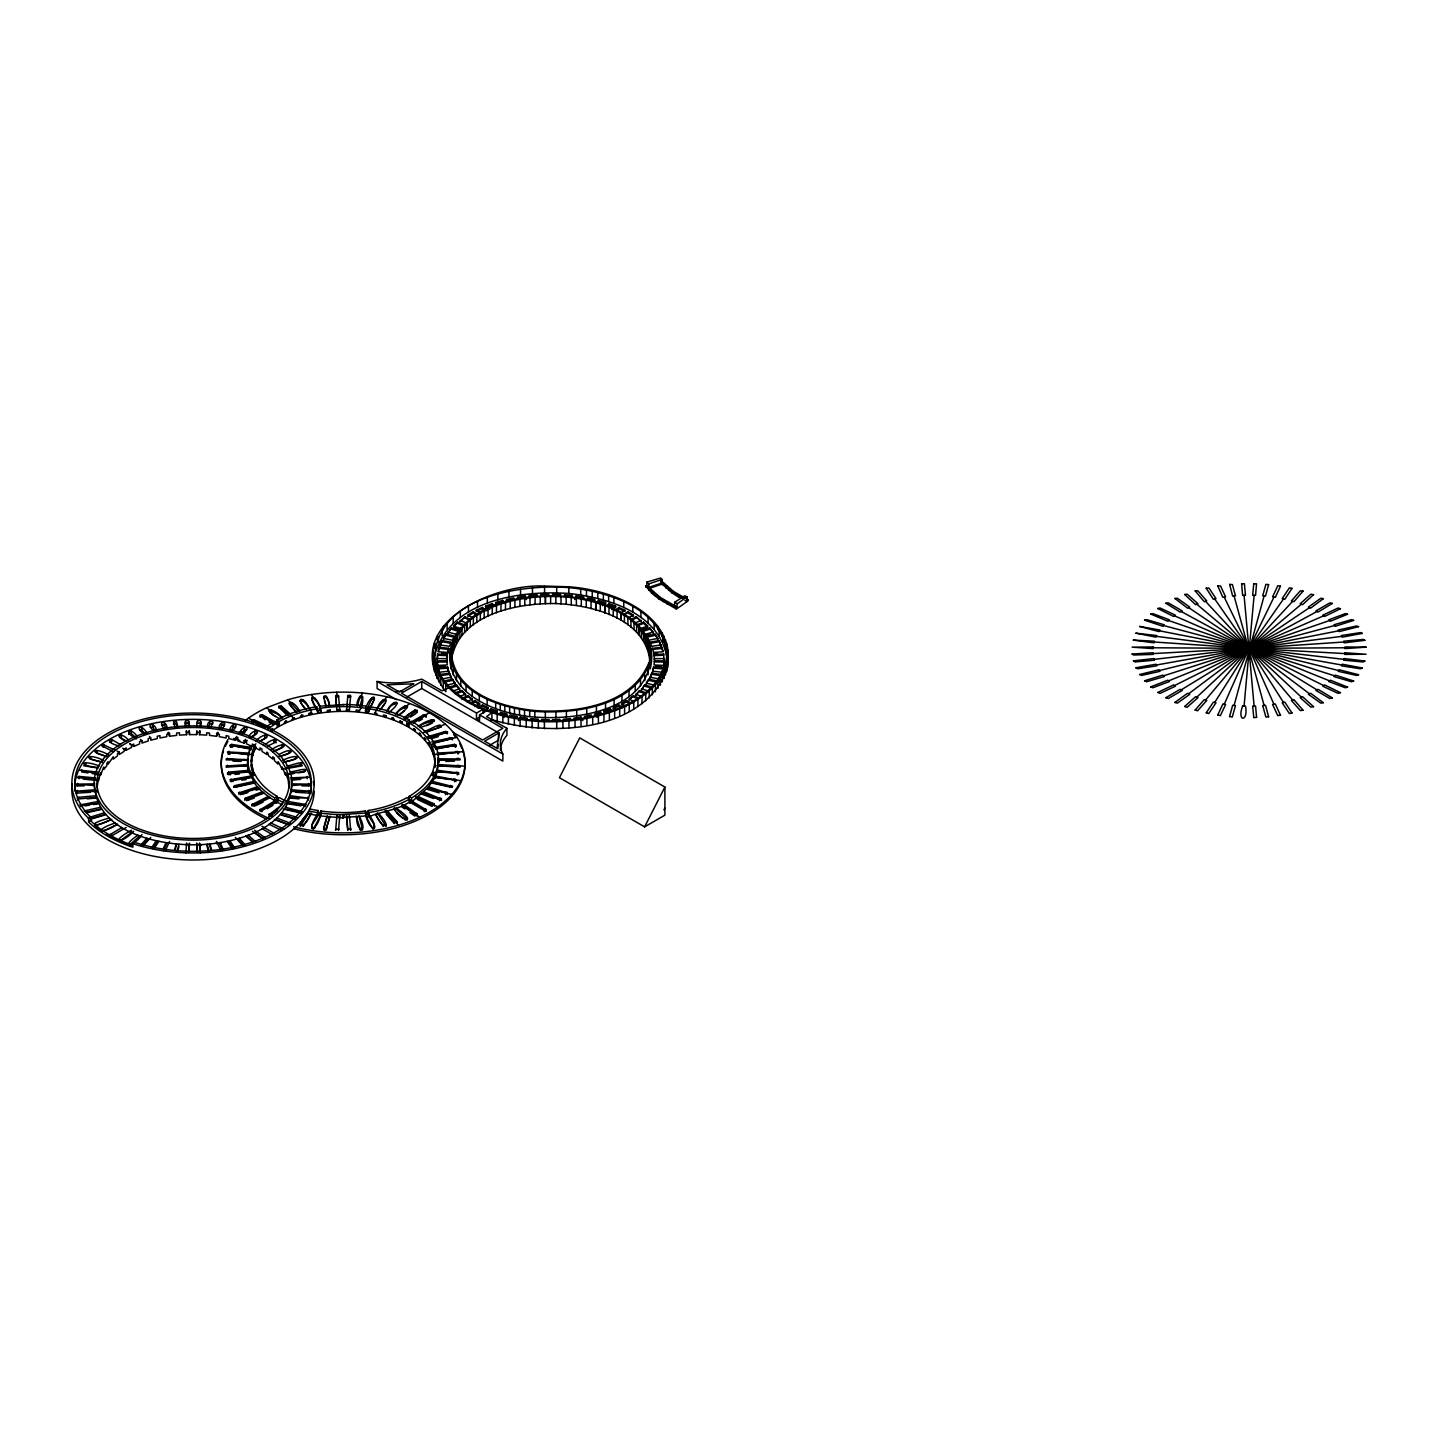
<?xml version="1.0" encoding="UTF-8"?>
<svg xmlns="http://www.w3.org/2000/svg" width="1438" height="1438" viewBox="0 0 1438 1438"><rect width="100%" height="100%" fill="white"/><g stroke="black" fill="none" stroke-linecap="round" stroke-linejoin="round"><path stroke-width="1.5" d="M343.161 817.952L343.862 814.609L343.161 817.952L319.973 815.885L320.782 810.942L322.489 811.212A91.78 52.99 0 0 0 360.65 811.589L365.504 810.942L366.313 815.885L342.424 817.539L343.161 815.022M372.73 829.007L366.438 817.072L365.504 810.942M370.087 707.658C381.465 688.838 366.313 698.293 365.504 711.127L366.313 706.184L364.605 705.932A95.375 55.057 0 0 0 344.814 704.53L319.973 706.184L319.847 710.264L317.079 710.696L318.014 712.727L320.782 712.295L319.973 706.184M366.438 817.072L369.207 816.64C380.513 811.679 397.697 810.061 409.435 802.044L409.435 799.115L406.99 797.605L405.732 798.324A91.78 52.99 0 0 1 373.017 809.684L368.272 810.511C365.378 816.802 378.374 825.07 373.467 829.007M368.272 810.511L369.314 815.418L368.272 813.441C382.023 832.746 369.081 832.44 365.504 813.872M409.435 802.044L409.524 803.159L411.556 801.991L428.111 787.503L434.815 777.616L434.815 774.687L431.382 774.075L429.926 776.826A91.78 52.99 0 0 1 410.261 795.717L409.021 796.436L409.021 800.535L426.367 810.708M434.815 774.687L433.323 777.491A95.375 55.057 0 0 1 412.886 797.119L411.645 797.856L411.645 800.768L409.021 799.366L426.367 809.971L423.976 810.331L409.524 801.991M433.144 657.382L436.99 671.402L445.78 684.668L445.78 691.696C396.996 626.519 491.436 583.415 544.391 586.057M490.843 720.366L491.904 719.629C548.094 736.759 644.368 733.829 667.448 667.987C676.453 613.954 612.408 589.957 569.106 586.794M434.348 746.394L434.815 747.383L434.348 743.482A95.375 55.057 0 0 0 415.115 723.458L411.645 721.301L409.021 722.703L412.418 724.806A91.78 52.99 0 0 1 430.915 744.075L432.119 750.762L432.119 746.664L435.606 746.196L436.074 747.185A95.375 55.057 0 0 1 438.5 758.617L438.464 762.5M451.334 662.199C449.105 610.161 514.966 595.134 555.913 596.554C595.134 596.86 657.723 616.578 648.826 666.405M212.59 724.141C214.154 717.58 205.239 722.541 208.168 727.304M323.622 828.36L326.354 828.827L329.644 817.018L326.803 816.748L323.622 828.36L324.449 830.427M358.907 711.486L358.907 710.318L356.085 710.066L356.085 711.235L358.907 711.486C366.456 701.061 361.154 687.706 357.846 704.8M362.664 697.807C361.082 690.833 355.581 703.524 357.235 705.824M386.031 826.185L377.349 812.812M452.611 739.851L450.687 738.952L434.6 742.511M1244.068 706.058L1254.116 595.332M94.495 782.703C94.243 831.038 156.023 845.131 194.795 844.789C232.902 844.627 294.664 828.863 291.285 780.708M97.101 785.597L97.245 783.944L97.101 787.934M97.245 786.28L98.449 778.192L98.449 780.528L83.296 779.144M185.915 852.914L186.598 842.992L186.598 845.328M189.133 730.828L189.474 734.602L196.664 734.602L196.808 730.612M197.348 727.035C194.436 717.202 204.196 718.641 200.206 727.125M188.612 852.5L189.474 843.081L188.953 851.098M218.234 732.589L216.527 736.256L209.499 735.393L209.499 733.038L206.677 732.787L206.677 735.124L199.523 734.692L199.666 730.702M200.026 726.819L200.547 720.995M199.523 734.692L199.864 730.899M247.983 758.797L247.839 760.45L226.126 758.958L247.911 759.624M336.905 815.346L335.647 830.355L335.647 829.187L338.523 829.277M349.56 707.586L349.38 710.821L346.504 710.749L347.834 695.507L350.261 695.219L350.638 696.981L347.762 696.891L347.762 695.722M339.781 815.436L338.523 830.445L338.595 828.45M349.74 705.627L350.638 695.812M437.655 654.02L437.242 659.754L437.655 654.02L447.218 654.506L446.841 659.862L447.218 654.506M451.334 650.911C452.413 693.44 504.828 708.88 540.257 710.893C579.676 712.529 632.235 703.937 648.844 662.81M654.416 660.779L654.416 661.947L664.014 662.037L664.014 660.869L654.416 660.779L654.038 664.949L663.601 665.435L663.601 666.603M663.601 665.435L664.014 660.869M498.842 732.967L497.045 748.371L484.588 741.181L498.842 732.967L498.842 738.233M497.818 748.803L498.321 744.399M185.915 727.125C181.961 718.928 191.38 717.077 188.971 726.729M185.574 723.332L188.216 722.829L188.773 727.035M226.126 767.209L247.102 765.753M335.647 696.981L338.523 696.891L338.451 695.507L335.683 695.597L336.312 704.314M350.638 829.187L347.762 829.277L346.504 815.436M438.374 762.464L434.887 778.713L434.887 777.545L456.331 780.007L432.119 775.406L433.233 769.69A91.78 52.99 0 0 0 432.568 747.652L432.119 746.664M451.334 660.905C457.715 614.368 516.584 602.971 555.751 603.565C592.061 605.11 644.943 617.963 649.922 660.905L649.922 650.911M666.675 659.736C667.591 610.395 609.658 591.485 568.801 587.621C519.657 583.864 433.701 597.076 434.582 661.48M434.582 656.213C448.386 600.419 520.035 590.029 568.801 593.463C607.591 597.615 658.155 612.642 666.675 656.213M449.896 656.681L450.633 652.636M449.896 656.914C457.338 694.752 501.143 707.784 534.846 711.397C577.195 714.38 639.371 705.357 651.36 656.914M650.246 668.832C660.815 625.548 612.282 602.234 576.728 597.633C531.718 591.683 463.701 599.053 449.896 650.821C445.744 693.619 494.438 712.727 529.687 716.609C570.85 720.905 641.528 712.906 650.246 662.99M666.675 657.382C659.916 696.747 615.392 712.871 580.7 718.676C549.586 723.26 517.213 720.941 487.554 710.21L479.537 714.848L479.537 720.69L476.481 718.946L476.481 713.086L421.729 681.468L401.436 693.17L482.575 740.013L502.851 728.311L479.537 714.848M666.028 666.729L666.675 663.242M486.511 710.803C525.751 724.806 569.736 725.453 609.37 712.601C635.147 704.099 664.284 686.753 668.095 657.31M221.794 728.976C229.595 720.564 218.864 720.043 219.025 728.545M307.624 813.602L310.302 814.196C305.233 829.618 292.238 829.474 307.624 813.602L316.971 815.418L318.014 813.441C304.263 832.746 317.223 832.44 320.782 813.872L319.973 815.885M310.248 809.037A91.78 52.99 0 0 0 316.306 810.241L318.014 810.511C321.627 816.478 307.66 825.196 312.819 829.007M374.491 699.335L371.723 698.922L365.504 712.295L368.272 712.727L374.491 698.167M1234.074 705.447L1264.11 595.925M174.591 849.696L176.173 843.944M175.077 850.271L176.622 844.645M208.726 727.628L209.858 723.674L212.59 723.925M176.91 851.889L179.013 844.196M211.009 727.574L212.59 721.804M177.917 850.523L178.941 846.784M248.486 755.795L249.529 752.002M252.764 754.573L252.315 756.208L252.764 753.404L252.764 754.573L227.995 752.541M323.622 829.546L327.379 815.849M361.477 695.686L362.214 692.99M360.003 706.31L362.664 696.639M325.545 830.445L330.219 816.119M439.309 647.244L438.069 651.756L447.613 652.421L448.746 648.286L439.309 647.244L438.482 651.414M441.879 653.194L447.613 653.589L448.746 648.286M653.661 667.034L652.51 672.337L653.661 667.034L663.188 667.699L662.361 671.888M663.188 667.699L661.947 672.229L652.51 671.169M441.574 800.319L422.952 792.608M460.16 766.041L438.248 766.202L438.464 764.549L464.869 766.184M98.449 780.528L100.678 772.53L100.678 774.866L92.212 773.554M574.697 599.538L576.135 595.943L583.774 597.112L583.774 598.28L576.135 597.112L576.135 595.943M250.679 746.196C248.163 752.451 243.525 776.574 254.167 775.406L252.495 767.856A91.78 52.99 0 0 1 253.052 749.468L254.167 746.664L250.679 746.196L250.661 750.223M365.504 712.295L366.313 706.184M101.685 831.973L117.539 824.262M177.395 727.628L176.065 723.494L173.549 724.141L174.052 721.031L176.263 721.337L177.953 727.304M323.694 697.376L323.856 698.616C325.114 692.774 330.237 703.308 328.601 705.375M308.936 812.812L300.254 826.185M379.884 709.563C393.509 696.136 380.711 696.028 377.116 709.096M437.116 753.063L458.866 751.912L437.565 754.698M1224.241 704.243L1249.083 648.34L1273.942 597.147M96.652 774.83L97.173 773.698L79.881 770.157L97.91 772.098M100.678 774.866L103.356 767.802L103.931 767.029L103.931 769.384L106.843 765.591L106.843 763.236L108.156 761.763L108.156 764.117L113.314 756.783L113.314 759.12L117.539 755.777L117.539 753.422L119.336 752.146L117.107 751.103M163.465 848.24L166.071 842.614M216.527 736.256L217.282 732.302M163.429 850.685L166.826 843.351M219.924 728.922L221.776 725.058L224.454 725.471M165.37 850.559L169.594 841.446M369.189 709.563L368.272 711.558L369.314 709.581M313.556 829.007L320.782 815.04L320.782 810.942M440.136 644.997L442.185 640.593L451.37 642.211L449.483 646.255L440.136 644.997L440.136 646.165L442.185 640.593M454.57 639.065L454.57 646.075M651.774 673.218L649.886 678.412L651.774 673.218L661.121 674.458M644.619 826.868L664.895 787.053L579.73 737.874L559.436 777.688L644.619 826.868L664.895 815.148L664.895 787.053M434.402 806.053L433.988 803.914L418.116 796.49L416.355 797.802L432.514 805.316L434.204 805.064L433.988 803.914M458.776 774.453L457.679 773.302L436.199 771.343M317.097 815.436L318.014 810.511M518.417 720.582L520.286 717.041L527.279 718.119L527.279 719.288L520.286 718.209L520.286 717.041M368.272 712.727L368.272 708.628L369.314 706.651L371.022 706.921A95.375 55.057 0 0 1 405.714 718.011L409.435 720.025L409.56 724.159L406.99 725.633L406.99 721.534L409.435 720.025M663.889 809.882L664.895 808.12M389.015 712.349C405.264 699.605 392.718 698.491 386.57 711.468M447.542 793.219L428.722 786.748L427.463 788.24L451.766 794.459M1214.679 702.445L1249.083 648.34L1283.505 598.927M151.457 847.953L156.293 840.673M229.577 730.45C230.763 722.11 241.674 723.008 232.255 731.043M152.608 848.564L157.317 841.482L155.52 841.086M230.853 730.881L233.387 727.143L235.059 726.855M154.136 848.546L158.971 841.266M374.671 713.931L374.671 712.763L376.037 713.032L377.349 714.524L374.671 713.931C376.199 708.916 383.569 699.749 385.959 700.414M385.132 699.353L386.822 696.801M381.052 708.988L384.737 703.434M446.247 634.14L443.407 638.418L452.485 640.216L455.091 636.315L446.247 634.14L443.407 639.586M657.939 688.478L657.849 681.037L648.772 679.239L646.183 683.14L655.009 685.315M646.183 684.308L648.772 679.239M655.962 683.895L657.849 681.037M161.721 725.255L164.345 725.058L166.197 728.922M426.223 716.843L424.264 715.711L411.484 723.044M426.367 811.14L424.264 811.643L423.976 810.331M504.055 717.382L506.769 714.039L500.298 712.134L500.298 713.32L506.769 715.207L506.769 714.039M595.835 603.744L598.55 600.383L605.596 602.468L605.596 603.636L598.55 601.569L598.55 600.383M226.197 759.911L247.246 759.947M289.236 703.883L291.662 703.577L298.691 711.468M397.877 715.369C416.607 703.308 403.557 702.121 395.36 714.56M1205.493 700.09L1249.083 648.34L1292.69 601.3M140.511 845.4L146.892 838.174M216.527 733.901L219.295 734.333L219.295 736.687L226.143 737.964L226.143 735.627L228.822 736.22L228.822 738.557L235.383 740.246L236.695 736.418M239.229 733.542C242.177 724.68 253.627 725.974 241.782 734.279M141.805 846.281L148.186 839.037M235.383 740.246L237.935 737.352M240.488 734.441L244.55 729.929L246.563 729.857M143.063 846.137L150.738 837.455M451.442 627.993L447.847 633.223L451.442 627.993L459.836 630.671M387.901 711.127C389.374 704.009 396.744 703.595 396.96 703.344M461.993 627.849L461.993 634.877M644.709 685.063L641.42 689.952L644.709 685.063L651.666 686.933M83.674 765.771L97.802 768.018M77.418 800.175L78.533 797.317L95.16 795.789M417.146 816.083L401.993 804.309M132.907 843.675L138.048 845.328A121.187 69.959 0 0 0 312.747 793.938A121.187 69.959 0 0 0 174.106 713.895A121.187 69.959 0 0 0 85.094 814.753L88.365 818.168L89.192 822.536A121.187 69.959 0 0 0 130.642 846.479L132.907 847.18L132.907 843.675L134.273 842.237L139.342 843.854A118.311 68.305 0 0 0 309.925 793.668A118.311 68.305 0 0 0 174.555 715.531A118.311 68.305 0 0 0 87.646 813.998L90.882 817.377L91.655 821.691A118.311 68.305 0 0 0 132.134 845.059M602.504 605.704L605.596 602.468M494.708 713.464L497.171 711.091L491.095 708.826L488.345 711.091M606.548 605.991L609.029 603.601L615.662 606.099L615.662 607.267L609.029 604.787L609.029 603.601M150.271 727.304L152.752 727.143L155.286 730.881M269.931 727.215L254.095 719.809L251.884 720.114L264.448 726.765M233.783 787.287L254.957 782.326M278.253 801.146L277.264 796.436L273.867 794.333A91.78 52.99 0 0 1 255.371 775.064L254.903 774.075L251.488 774.687C253.016 786.604 265.401 794.459 274.64 800.768L277.264 799.366L259.918 809.971L262.327 810.331L276.725 802.027L282.046 804.741L268.978 814.735L271.153 815.094L277.444 810.655M277.588 809.091L269.14 816.083M404.24 720.258L417.326 710.282L414.863 710.048L403.719 717.993M410.387 717.059C426.78 707.766 409.291 710.318 405.085 718.191M1196.793 697.178L1249.083 648.34L1301.39 604.194M137.994 835.101C118.437 848.474 134.83 846.605 141.967 834.615M235.383 737.91L237.935 738.647L237.935 741.001L244.154 743.069L244.154 740.732L245.718 739.348M248.774 736.616C253.142 728.041 264.574 729.929 251.183 737.514M130.355 844.25L139.558 836.053M244.154 743.069L247.228 740.336M250.302 737.622L256.539 733.182M463.629 624.559L457.733 622.169L453.419 626.015L461.652 628.873M457.733 622.169L453.419 627.184L459.603 629.323M396.511 714.704C397.248 709.132 407.871 706.795 407.385 706.903M406.954 705.77L409.542 703.47M399.207 715.351L404.114 710.983M639.604 690.6L635.65 695.273L639.604 690.6L645.77 692.739M128.755 733.596L130.984 733.362L135.837 737.622M76.214 793.129L90.54 792.284M94.728 826.041L111.751 819.516M447.326 794.567L446.912 793.273L427.535 787.575M611.545 609.496L615.662 606.099M342.586 704.548L343.664 704.53M270.955 729.821L272.753 728.527L270.955 730.989M483.833 710.911L488.165 707.586L482.539 704.962L477.811 708.089M614.547 610.755L618.879 607.447L625.027 610.323L625.027 611.492L618.879 608.616L615.985 610.826M485.271 710.983L488.165 707.586M109.989 742.35C118.887 737.73 98.485 739.887 118.707 745.927M273.148 722.092L262.022 715.711L260.062 716.843M122.122 827.461L109.845 834.705L112.236 835.514M277.264 800.535L259.918 811.14L262.022 811.643L262.327 810.331M413.389 723.116L426.367 715.046L423.976 714.668L406.99 724.464L409.56 722.99M455.954 781.553L455.307 780.169L435.642 777.113M1188.651 693.781L1249.083 648.34L1309.515 607.609M255.964 741.523C261.087 733.146 276.078 732.877 259.954 741.307M120.882 840.169L131.523 832.584L131.523 830.247C108.785 842.452 121.565 844.448 133.752 831.272M244.154 740.732L246.563 741.631L246.563 743.967L252.387 746.412L255.928 743.877M259.469 741.361L266.803 737.442M465.049 616.776L460.052 621.504L465.049 616.776L470.478 619.508M676.381 609.029L677.334 607.249L660.15 597.327L646.92 585.554L645.68 585.967L651.774 593.229L658.999 598.981L676.381 609.029L677.334 603.726L686.987 596.842L684.848 595.745L674.602 602.306L674.602 605.829M639.281 698.293L633.529 695.794L628.963 699.048L632.594 700.863M628.963 700.216L633.529 695.794M88.743 817.557L104.291 812.865M422.305 793.165L439.435 799.582L441.574 799.151L423.851 791.781M620.299 613.451L625.027 610.323M479.375 708.215L482.539 704.962M251.488 774.687L251.938 775.675A95.375 55.057 0 0 0 271.171 795.699L274.64 797.856L274.694 802.027L276.725 803.195L276.851 799.115L279.296 797.605L282.927 799.564A91.78 52.99 0 0 0 286.216 801.146M474.917 706.597L479.843 703.559L474.72 700.594L469.453 703.434M623.049 614.889L627.975 611.851L633.565 615.069L628.298 617.909M476.571 706.759L479.843 704.728L474.72 701.762L471.197 703.667M624.685 615.051L627.975 611.851M1181.191 689.898L1249.083 648.34L1316.992 611.492M282.639 718.047C272.106 706.076 259.343 708.017 280.302 719.018M115.292 822.967C92.068 830.643 103.141 834.382 117.107 824.262M268.169 796.49L251.776 804.687L254.095 805.19L269.984 797.766M269.086 797.227L251.884 806.053M420.094 727.592C444.684 719.252 433.072 715.747 418.152 726.37M416.876 815.076L417.092 813.908L404.24 804.741L402.047 805.819L419.86 817.197M274.73 724.177L259.918 715.046L262.327 714.668L279.296 724.464L276.851 722.955L276.851 720.025L278.109 719.306A95.375 55.057 0 0 1 312.1 707.514L316.971 706.651L318.014 712.727M276.851 722.955L278.109 722.236M276.851 720.025L279.296 721.534L279.296 725.633L277.264 726.819L277.264 722.703L276.024 723.44A91.78 52.99 0 0 0 267.953 729.174M279.296 721.534L280.554 720.815A91.78 52.99 0 0 1 313.268 709.473L318.014 708.628M478.207 614.889L473.282 611.851L467.692 615.069L472.958 617.909M467.692 616.255L473.282 613.019L473.282 611.851M265.383 744.758C273.238 736.436 284.167 739.653 267.414 745.927M126.185 827.461L110.205 836.682L110.205 834.346M406.972 696.999L421.729 688.496L498.986 733.092M425.99 714.668L429.333 712.745M267.162 808.713L272.896 805.406M418.8 721.157L422.395 719.09M476.481 713.086L484.013 708.736L484.013 712.637M476.481 718.946L479.735 717.059M686.987 600.365L687.993 599.772L687.993 600.94L677.334 608.418L658.999 597.813L645.68 585.967M489.927 745.118L498.842 739.995M409.435 799.115L408.176 799.834A95.375 55.057 0 0 1 374.186 811.625L369.314 812.488M631.803 703.434L626.537 700.594L621.414 703.559L626.339 706.597M630.06 703.667L626.537 701.762L621.414 704.728L624.685 706.759M438.464 759.983L438.464 762.913L439.183 759.588M122.697 748.209L126.185 750.223L131.523 747.454L131.523 745.118L129.708 743.823M274.64 797.856L277.264 796.436M466.847 701.78L472.293 699.048L472.293 700.216L467.727 695.794L461.975 698.293M630.779 619.508L636.207 616.776L641.204 621.504L636.207 616.776M630.779 620.677L636.207 617.945M1174.469 685.584L1249.083 648.34L1323.715 615.806M109.342 818.078C84.986 824.244 95.016 828.773 110.906 819.462M245.305 798.198L244.873 799.348L246.527 799.672L263.981 793.165L262.381 791.799L245.305 798.198L244.712 800.319M406.954 820.415L407.385 819.265L394.3 807.635M482.988 713.23L482.988 709.329L476.535 706.633A117.628 67.91 0 0 1 451.927 690.833L448.89 687.777L441.987 690.815L421.729 679.131A60.468 34.907 0 0 1 377.098 681.468L377.098 688.496L396.457 699.659M131.523 745.118L133.752 744.075L133.752 746.412L139.558 743.967L139.558 741.631L141.967 740.732L141.967 743.069L148.186 741.001L148.186 738.647L150.738 737.91L150.738 740.246L157.317 738.557L157.317 736.22L159.995 735.627L159.995 737.964L166.826 736.687L166.826 734.333L169.594 733.901L169.594 736.256L176.622 735.393L176.622 733.038L179.462 732.787L179.462 735.124L186.598 734.692L186.455 730.702M485.271 610.826L482.377 608.616L476.23 611.492L476.23 610.323L482.377 607.447L486.709 610.755M270.883 750.223C282.513 741.235 293.208 745.082 272.699 751.517M272.537 751.804L282.423 747.203M419.375 726.963C421.244 722.685 435.93 721.013 433.988 721.085M263.01 802.206L255.209 805.837L255.209 804.669M426.529 725.759L432.119 723.134M256.108 831.883L254.616 832.584L263.478 838.893M621.881 707.047L618.717 704.962L613.091 707.586L615.985 709.797M613.091 708.754L618.717 706.13L621.881 708.215M455.648 747.095L456.331 746.16L454.929 745.549L435.732 748.497M635.434 622.834L641.204 620.335M461.975 699.461L467.727 696.963M459.693 696.495L465.606 694.105L465.606 695.273L461.652 690.6L455.487 692.739M637.627 624.559L643.523 622.169L647.837 626.015L639.604 628.873M637.627 625.728L643.523 623.355L647.837 627.184L641.654 629.323M1168.555 680.893L1249.083 648.34L1329.629 620.497M76.52 785.903L84.123 785.885M299.805 711.576C293.927 698.778 280.877 699.317 297.145 712.187M257.564 786.748L238.618 793.003L240.667 793.578L258.876 788.222M258.624 787.611L239.373 793.273L238.96 794.567M428.722 738.251L447.667 731.996L445.618 731.421L427.41 736.777M396.331 822.77L396.96 821.655L387.721 811.176L385.168 811.931L398.488 825.214M492.227 603.601L492.227 604.787L485.577 607.267L485.577 606.099L492.227 603.601L494.69 605.991M294.395 718.802L291.986 719.701L294.395 717.634L294.395 718.802L281.075 707.011L278.9 708.089L278.828 706.076L281.309 706.004L290.853 714.488M279.26 754.375C293.28 746.34 297.522 752.847 278.792 756.514M281.075 756.029L289.685 752.829M424.336 731.079C426.259 732.104 442.095 721.139 440.999 726.801L425.81 732.499M245.305 799.366L263.424 792.572M423.509 732.553L441.412 726.819M441.412 725.651L445.385 724.177M254.364 797.946L248.055 800.301L248.055 799.133M610.161 708.826L610.161 709.995L604.086 712.259L604.086 711.091L610.161 708.826L612.912 711.091M361.837 830.427L362.448 827.551M455.487 693.907L461.652 691.768M648.754 583.882L662.019 579.46L662.019 584.152L648.754 588.573L648.754 583.882L646.92 582.048L660.581 578.022L662.019 579.46M645.68 587.135L646.92 586.722L646.92 582.048M648.754 587.387L662.019 582.983M1163.522 675.86L1249.083 648.34L1334.644 625.512M293.568 826.796A121.906 70.372 0 0 0 464.995 760.666A121.906 70.372 0 0 0 287.798 699.785L266.425 707.802A121.906 70.372 0 0 0 244.945 720.798M453.545 690.797L459.836 688.784L456.565 685.063L449.591 686.933M641.42 630.671L649.814 627.993L653.409 633.223L649.814 627.993M641.42 631.839L649.814 629.161M88.365 818.168L90.882 817.377M88.365 821.691L90.882 820.882M384.809 810.888L386.067 810.493L397.122 823.255M252.351 720.941L267.162 727.089M84.177 810.942L100.229 807.365M234.574 785.669L233.675 786.532L235.239 787.269L254.67 782.991L253.591 781.463L234.574 785.669L234.574 786.838M502.707 600.383L495.643 602.468L495.643 603.636L502.707 601.569L502.707 600.383L505.403 603.744M282.675 760.378C297.63 752.865 306.024 758.168 283.987 761.852M105.585 814.339L89.857 818.833M91.241 819.049L104.902 815.022M283.825 762.392L295.527 758.94L295.527 756.604M428.254 737.712L445.618 732.589C448.117 731.331 447.578 735.771 446.912 732.895M247.983 792.59L241.944 794.369L241.944 793.201M256.036 790.235L260.062 789.049M431.939 738.485L438.356 736.598M594.487 715.207L600.958 713.32L600.958 712.134L594.487 714.039L597.201 717.4M644.709 634.41L653.409 632.055M449.591 688.101L456.565 686.232L459.836 689.952M646.435 635.111L649.922 634.176M1159.441 670.557L1249.083 648.34L1338.742 630.815M446.247 685.315L455.091 683.14L455.091 684.308L452.485 679.239L443.407 681.037M655.009 634.14L646.183 636.315L648.772 640.216L657.849 638.418L657.849 639.586L655.009 634.14L657.849 638.418M646.183 637.483L655.009 635.326M319.973 709.114L320.782 711.127C320.225 698.401 304.73 688.874 316.252 707.766M97.155 801.649L79.827 804.974L81.642 805.765L97.91 803.249M254.167 775.406L229.918 779.791L231.716 780.6L251.488 777.616M252.063 776.897L230.979 780.169L230.332 781.553M435.606 746.196L435.606 749.126L456.367 745.208L454.57 744.399L434.833 747.454M305.575 805.693L288.211 803.249M506.32 599.466L513.708 597.831L513.708 598.999L506.32 600.635M514.93 600.293L514.93 607.321M311.615 713.931L308.936 714.524L308.936 713.356L311.615 712.763L311.615 713.931C310.5 704.027 291.806 691.642 305.467 709.311M286.845 766.005C287.888 766.831 304.658 759.624 301.621 764.495L285.892 767.982M85.525 812.398L101.253 808.911M86.55 812.74L100.858 809.558M252.387 746.412L252.387 744.075L254.616 745.118L254.616 747.454L259.954 750.223L259.954 747.886L261.986 749.054L261.986 751.391L266.785 754.483L266.785 752.146L267.738 752.757L268.6 755.777L272.825 759.12L272.825 756.783L274.37 758.168L274.37 760.522L277.965 764.117L277.965 761.763L278.666 762.482L282.19 769.384L302.447 765.771M431.67 741.99L450.687 737.784L452.628 738.467L432.694 743.536M452.539 738.251L456.942 737.281M584.421 716.394L591.18 714.884L591.18 716.07L584.421 717.562M139.863 729.749L141.589 729.929L145.633 734.441M443.407 682.223L452.485 680.408M1156.332 665.039L1249.083 648.34L1341.852 636.333M368.272 814.609L365.504 815.04M442.185 678.88L451.37 677.244L451.37 678.412L449.483 673.218L440.136 674.458L441.502 678.574M659.071 641.761L649.886 643.379L649.886 642.211L659.071 640.593L661.121 646.165L659.071 640.593M431.382 745.064L434.815 744.453M78.533 797.317L77.328 798.252L78.605 798.953L95.609 797.425M228.606 772.134L227.42 773.087L228.678 773.77L249.223 771.918L248.72 770.301L228.606 772.134L227.528 774.453M525.122 595.943L517.464 597.112L517.464 598.28L525.122 597.112L525.122 595.943L526.56 599.538M524.816 598.442L524.816 605.452M580.97 717.041L573.978 718.119L573.978 719.288L580.97 718.209L580.97 717.041L582.839 720.582M290.26 771.775C291.087 772.673 309.116 766.508 305.233 771.181L288.966 773.698M241.836 780.205L246.186 779.522M85.13 805.855L89.354 805.208M93.596 804.543L97.82 803.896M282.19 769.384L282.19 767.029L285.443 774.866L293.909 773.554M298.133 772.907L304.479 771.918L304.479 769.582M221.164 843.063L219.295 843.351L222.71 850.685M320.782 708.197L325.635 707.55A91.78 52.99 0 0 1 363.796 707.945L365.504 708.197M366.313 812.955L341.471 814.627A95.375 55.057 0 0 1 321.699 813.225L319.973 812.955M661.121 644.997L651.774 646.255L649.886 642.211M440.136 675.626L449.483 674.386M247.785 760.54A95.375 55.057 0 0 0 250.212 771.954L250.679 772.943L254.167 772.476M1154.247 659.359L1249.083 648.34L1343.937 642.013M448.746 671.169L439.309 672.229L438.069 667.699L447.613 667.034L448.746 672.337L447.613 667.034M652.51 648.286L661.947 647.244L663.188 651.756L653.661 652.421L652.51 648.286L652.51 649.473L661.947 648.412L662.774 651.414M247.893 764.549L226.126 766.041L248.037 766.202M94.225 789.839L76.052 791.224L94.369 791.493M458.884 752.128L463.539 751.499M228.606 773.302L250.158 771.343M433.521 754.573L433.97 756.208L433.521 753.404L433.521 754.573L457.23 752.398C460.178 751.732 457.733 755.885 457.679 752.865M234.933 774.399L239.391 774.004M290.512 777.922L308.793 777.095L290.961 779.558M87.179 798.863L95.825 798.072M292.004 780.133L300.668 779.342M438.069 667.699L438.069 668.886L447.613 668.203M657.472 653.319L653.661 653.589L653.661 652.421M1153.186 653.589L1249.083 648.34L1344.979 647.783M437.655 665.435L447.218 664.949L446.841 660.779L437.242 660.869L437.655 666.603L437.242 660.869M654.038 654.506L663.601 654.02L664.014 659.754L664.014 658.586L654.416 658.676L654.416 659.862L654.038 654.506L654.038 655.674L663.601 655.189L663.601 654.02M439.579 666.513L445.313 666.225M336.905 709.653L339.781 709.563L339.781 710.731L336.905 710.821L336.726 707.586M349.38 816.514L346.504 816.604L347.762 830.445L347.762 829.277M94.387 783.854L76.052 784.141L94.225 785.508M395.863 691.498L402.532 691.247M186.598 732.355L189.474 732.266L189.474 734.602M438.248 758.797L460.16 758.958L438.392 760.45M438.77 759.947L460.088 759.911M445.726 761.403L454.444 761.133M291.752 783.854L310.069 784.141L291.914 785.508M301.998 785.885L309.601 785.903M346.702 817.521L349.56 817.449M200.367 852.41L199.523 842.992L199.523 845.328L201.446 845.274M120.001 737.263L126.652 741.361M301.333 812.434L284.886 808.911M437.242 662.037L446.841 661.947L446.841 660.779M544.553 586.057L568.963 586.794M1153.186 647.783L1249.083 648.34L1344.979 653.589M437.242 658.586L446.841 658.676M102.961 747.149L104.021 747.329L104.021 744.974L101.685 745.711L113.602 751.804M249.241 753.081L227.42 751.912L248.792 754.716M437.062 771.918L458.866 773.087L437.512 770.283M78.982 776.412L77.418 777.527L95.16 779.558L95.609 777.922L78.982 776.412L78.982 778.749M349.38 709.653L346.504 709.563L346.504 710.749M436.882 765.681L460.16 767.209M233.028 761.169L241.225 761.421M291.896 789.839L310.069 791.224L291.752 791.493M295.599 792.284L309.925 793.129M336.905 816.514L339.781 816.604M89.857 758.851L102.296 762.392M437.655 655.189L447.218 655.674M655.944 666.225L661.678 666.513M199.523 732.355L196.664 732.266L196.664 734.602M1154.247 642.013L1249.083 648.34L1343.937 659.359M653.661 668.203L663.188 668.886M251.398 747.454L231.716 744.399L229.918 745.208L250.679 749.126M251.398 748.623L231.356 745.549L229.972 746.16L230.637 747.095M566.105 597.165L566.266 604.212M227.923 753.854L230.026 754.159L230.026 752.991M290.979 795.789L308.793 798.252L290.53 797.425M290.296 798.072L298.942 798.863M439.309 648.412L448.746 649.473M1156.332 636.333L1249.083 648.34L1341.852 665.039M651.774 674.386L661.121 675.626M432.119 772.476L435.606 772.943M99.276 766.005C82.415 759.264 75.513 765.214 98.251 767.55M368.272 708.628L369.979 708.898A91.78 52.99 0 0 1 403.359 719.575L406.99 721.534M432.119 775.406L435.642 775.945L436.757 773.015L438.374 765.376L438.141 757.7M456.331 780.007L460.897 780.708M288.966 801.649L306.096 804.561M87.988 772.907L81.642 771.918L81.642 769.582M286.18 803.572L300.991 805.855M316.971 812.488L315.264 812.218A95.375 55.057 0 0 1 308.972 810.978M318.014 814.609L320.782 815.04M649.886 677.244L659.071 678.88M442.185 641.761L451.37 643.379M1159.441 630.815L1249.083 648.34L1338.742 670.557M648.772 680.408L657.849 682.223M310.248 813.135L311.615 813.405L303.005 826.347L303.005 825.178M103.464 760.378C88.491 752.865 80.097 758.168 102.152 761.852M594.937 599.466L587.531 597.831L587.531 598.999L594.937 600.635M432.64 781.445L452.628 786.532L450.687 787.215L431.616 782.991M431.4 782.344L452.305 787.089M239.858 740.498L233.675 738.467M285.91 807.365L302.537 811.715M283.232 809.109L301.621 813.189M446.247 635.326L455.091 637.483L455.091 636.315M1163.522 625.512L1249.083 648.34L1334.644 675.86M447.847 632.055L456.565 634.41M644.709 686.232L649.922 687.634M108.875 755.13C95.573 746.861 85.974 751.337 107.311 756.514M240.667 731.421L244.712 732.607M426.367 789.085L439.201 792.859M281.83 812.865L296.839 817.269M280.518 814.339L295.527 818.743M281.219 815.022L294.88 819.049M360.74 830.445L356.085 816.101M641.42 688.784L647.711 690.797M451.442 629.161L459.836 631.839M1168.555 620.497L1249.083 648.34L1329.629 680.893M639.604 691.768L645.77 693.907L645.662 700.755M421.298 793.956L433.395 798.485M276.797 818.078L290.907 823.381M275.233 819.462L289.344 824.765M107.113 756.801L96.777 752.937L96.777 750.582M274.37 819.516L288.84 824.945M635.65 694.105L641.564 696.495M457.733 623.355L463.629 625.728M484.013 708.736C461.634 699.839 437.745 683.14 434.582 657.382M460.052 620.335L465.822 622.834M633.529 696.963L637.358 698.634M1174.469 615.806L1249.083 648.34L1323.715 685.584M482.539 706.13L488.165 708.754M248.415 718.209L252.081 719.935M415.33 796.364L437.871 806.79M252.297 722.271L253.412 722.793L253.412 721.606M257.312 724.608L263.154 727.34M417.254 799.384L432.191 806.359L432.191 805.19M104.021 744.974L115.238 750.223M270.811 822.967L283.915 829.079M269.014 824.244L281.992 830.535M465.049 617.945L470.478 620.677M680.21 595.727L680.21 596.896L672.067 591.755L660.581 581.545L661.893 581.204L673.146 591.198L687.993 599.772M682.942 598.262L679.131 596.285L679.131 597.453L672.067 592.923L660.581 582.714M684.848 600.419L686.987 601.533L686.987 596.842M674.602 602.306L677.334 603.726M406.99 725.633L409.021 726.801L409.021 722.703M276.851 799.115L280.572 801.128A95.375 55.057 0 0 0 283.987 802.764M277.264 722.703L274.64 721.301L273.4 722.02A95.375 55.057 0 0 0 265.023 727.988M409.021 796.436L411.645 797.856M1181.191 611.492L1249.083 648.34L1316.992 689.898M281.488 718.407C280.248 713.302 268.295 710.947 269.194 711.091M128.413 740.264C122.625 731.996 111.445 734.548 126.185 741.307M627.975 613.019L633.565 616.255M500.37 750.187A60.468 34.907 0 0 1 506.913 735.321L506.913 728.311L486.637 716.609L491.904 712.601L491.904 719.629M377.098 681.468L502.851 754.069L502.851 761.097L452.557 732.05M276.761 724.177L279.296 725.633M265.149 719.809L261.303 716.43M268.978 722.02L272.825 724.231M112.236 739.833L120.738 744.74M261.986 826.293L274.209 833.357M261.986 828.63L272.429 834.669M308.541 799.977L307.606 797.317M473.282 613.019L476.571 615.051M648.754 588.573L660.15 598.496L668.293 603.708L668.293 602.54M476.23 610.323L480.957 613.451M1188.651 607.609L1249.083 648.34L1309.515 693.781M393.85 809.109C404.114 823.399 417.236 822.177 396.259 808.192M405.228 820.325L404.977 818.995M137.347 736.616C130.678 726.693 122.212 731.223 136.466 738.88M467.727 695.794L472.293 699.048M271.872 714.165L275.431 716.699M401.436 806.556L404.797 808.947M409.83 812.524L414.863 816.119L414.863 814.951M254.616 830.247L265.239 837.815M130.211 743.877L133.752 746.412M252.387 831.272L263.01 838.857M661.893 582.372L673.146 592.366L673.146 591.198M266.659 707.712L269.409 709.923M485.577 606.099L489.711 609.496M146.892 733.542C143.818 724.824 132.727 725.759 144.339 734.297M1196.793 604.194L1249.083 648.34L1301.39 697.178M633.978 622.564L634.068 629.664M461.652 690.6L465.606 694.105M278.9 706.903L288.553 715.495M287.366 715.603L279.691 707.604M396.798 812.901L403.341 818.707M140.403 739.33L141.967 740.732M248.127 835.119L255.766 841.913M246.563 836.053L252.693 841.518M245.718 836.017L253.376 842.812M604.086 711.091L606.566 713.482M445.78 684.668L448.89 687.777M309.116 708.988C305.305 695.758 292.867 696.405 306.51 709.725M375.965 814.178C381.07 829.636 394.066 829.492 378.643 813.566M156.544 730.432C155.376 722.11 144.447 723.008 153.866 731.025M1205.493 601.3L1249.083 648.34L1292.69 700.09M287.798 699.785L289.955 702.229M295.833 711.882L289.973 704.081M386.229 814.321L394.407 823.579L394.407 822.41M149.444 736.418L150.738 737.91M239.229 838.174L245.61 845.4M237.935 839.037L244.334 846.281M235.383 837.455L243.058 846.137M320.782 712.295C319.883 699.299 304.802 690.078 316.252 708.934M167.114 728.545C167.114 720.132 156.76 720.42 164.345 728.976M1214.679 598.927L1249.083 648.34L1283.505 702.445M452.485 679.239L455.091 683.14M375.911 815.256L383.281 826.347L383.281 825.178M229.846 840.691L234.664 847.953M228.822 841.482L233.531 848.564M227.168 841.284L231.985 848.546M664.23 636.261L664.266 639.856M329.122 706.076C330.866 703.811 325.024 690.779 323.622 697.807M356.642 816.982C356.336 833.339 368.739 833.519 359.464 816.712M1224.241 597.147L1249.083 648.34L1273.942 704.243M449.483 673.218L451.37 677.244M440.136 674.458L441.502 677.406M311.597 694.518L312.819 697.16M168.857 732.302L169.594 733.901M220.05 842.614L223.537 850.128M167.887 732.589L169.594 736.256M220.769 850.559L216.527 841.446L216.527 843.782M666.801 643.199L666.819 650.318M252.315 769.959L252.764 772.781L252.315 771.145M1234.074 595.925L1264.11 705.447M648.826 644.853L648.844 651.971M438.069 668.886L438.896 671.888M358.907 815.849L362.664 829.546M323.622 696.639L326.228 706.112M324.431 700.773L325.617 705.051M209.948 843.944L211.53 849.696M209.499 844.645L211.044 850.271M173.549 721.804L175.112 727.574M207.126 844.196L209.229 851.889M206.677 844.897L208.726 852.392M276.33 742.763L273.885 742.188L273.885 739.833M650.623 652.636L651.36 656.681M97.245 791.403L97.101 789.75L97.101 792.086M200.547 723.332L197.689 723.242L197.689 720.905M1244.068 595.332L1254.116 706.058M338.523 695.722L339.404 705.519M339.584 707.496L339.781 709.563M349.38 815.346L350.638 830.355L350.566 828.36M336.762 692.217L337.013 694.949M335.647 695.812L336.528 705.375M189.313 730.612L189.474 732.266M199.523 845.328L200.206 852.914M185.574 720.995L186.095 726.819M197.509 852.5L196.664 843.081L197.168 851.098M186.257 730.899L186.598 734.692M672.067 591.755L672.067 592.923M670.126 588.807L670.126 589.975M668.976 589.292L668.976 590.461M668.095 650.282L668.095 664.5M667.466 646.776L667.466 650.3M667.448 660.959L667.448 667.987M667.232 603.097L667.232 604.266M667.016 586.327L667.016 587.495M666.801 664.536L666.801 671.564M665.866 586.83L665.866 587.998M665.542 639.766L665.399 649.239M665.524 667.969L665.524 674.997M664.23 671.492L664.23 678.52M663.224 584.188L663.224 585.356M663.152 600.491L663.152 601.659M662.864 636.513L662.864 642.373M662.361 632.918L662.361 636.423M662.343 674.835L662.343 681.864M661.947 647.244L661.947 648.412M660.419 678.251L660.419 685.279M660.15 597.327L660.15 598.496M658.999 597.813L658.999 598.981M659.107 629.826L659.107 635.686M659.107 677.909L659.107 681.828M657.957 626.285L657.957 629.808M655.404 594.973L655.404 596.141M655.404 684.74L655.404 691.768M654.164 623.409L654.164 629.269M652.996 591.647L652.996 592.816M652.367 687.777L652.367 694.806M651.774 592.043L651.774 593.229M650.246 644.763L650.246 648.664M649.383 647.891L649.383 654.901M649.239 690.905L649.239 697.933M648.718 589.005L648.718 590.191M648.089 617.333L648.089 623.193M648.053 638.796L648.053 642.714M648.053 668.94L648.053 674.799M647.747 641.959L647.747 648.987M647.747 665.794L647.747 669.299M645.069 636.153L645.069 643.181M644.799 674.746L644.799 680.605M643.523 622.169L643.523 623.355M643.433 633.259L643.487 640.359M641.995 696.657L641.995 703.667M641.33 630.563L641.33 637.591M640.935 611.653L640.935 617.513M640.503 680.318L640.503 686.16M639.263 634.877L639.263 627.849L639.191 634.805M637.933 699.263L637.933 706.274M636.621 625.206L636.621 632.235M635.219 685.584L635.219 691.444M633.763 701.924L633.763 708.952M632.792 606.441L632.792 612.282M630.958 620.173L630.958 627.202M629.233 704.278L629.233 711.307M629.017 690.528L629.017 696.369M627.849 617.711L627.957 624.811M626.537 700.594L626.537 701.762M624.595 706.687L624.595 713.715M624.416 615.518L624.416 622.546M623.75 601.731L623.75 607.591M621.953 695.057L621.953 700.899M621 613.307L621 620.335M620.892 613.253L620.892 620.281M619.67 708.736L619.67 715.764M618.879 607.447L618.879 608.616M618.717 704.962L618.717 706.13M617.064 611.276L617.064 618.304M614.637 710.857L614.637 717.886M614.098 699.138L614.098 704.98M613.9 597.615L613.9 603.457M613.145 609.227L613.271 616.309M609.37 712.601L609.37 719.629M608.993 607.501L608.993 614.529M608.634 595.853L608.634 601.713M605.56 702.715L605.56 708.575M604.841 605.758L604.841 612.786M604.715 605.704L604.715 612.732M603.96 714.398L603.96 721.427M603.367 594.092L603.367 599.952M600.275 604.23L600.275 611.258M598.406 715.836L598.406 722.865M597.813 592.672L597.813 598.514M596.428 705.77L596.428 711.612M595.835 602.738L595.835 609.766M595.709 602.702L595.709 609.73M592.708 717.292L592.708 724.321M592.258 591.234L592.258 597.094M591.018 601.497L591.018 608.526M586.776 708.233L586.776 714.093M586.92 718.371L586.92 725.399M586.47 590.155L586.47 596.015M586.201 600.275L586.327 607.321M581.312 599.358L581.312 606.387M581.006 719.485L581.006 726.514M580.7 589.077L580.7 594.919M576.728 710.12L576.728 715.98M576.296 598.406L576.44 605.47M575.056 720.204L575.056 727.233M571.281 597.795L571.281 604.823M568.801 587.621L568.801 593.463M568.963 720.959L568.963 727.988M566.41 711.397L566.41 717.238M562.905 721.319L562.905 728.347M561 596.86L561 603.888M556.704 586.884L556.704 592.726M556.704 721.696L556.704 728.724M555.751 596.536L555.913 603.565M555.913 712.026L555.913 717.886M550.628 596.554L550.628 603.565M545.505 596.536L545.505 603.565M545.344 596.554L545.344 603.565M545.344 712.026L545.344 717.886M544.553 586.884L544.553 592.726M544.391 721.696L544.391 728.724M540.257 596.86L540.257 603.888M538.351 721.319L538.351 728.347M535.152 597.165L535.008 604.212M534.846 711.397L534.846 717.238M532.455 587.621L532.455 593.463M532.15 720.941L532.15 727.97M529.993 597.795L529.993 604.823M529.687 710.749L529.687 716.609M526.218 720.204L526.218 727.233M524.528 710.12L524.528 715.98M520.556 589.077L520.556 594.919M520.125 719.467L520.125 726.496M519.945 599.358L519.945 606.387M519.495 709.186L519.495 715.028M514.48 708.233L514.48 714.093M514.337 718.371L514.337 725.399M510.238 601.497L510.238 608.526M509.663 706.993L509.663 712.853M508.98 591.234L508.98 597.094M508.405 717.256L508.405 724.285M505.547 602.702L505.421 609.766M504.828 705.752L504.828 711.612M502.869 715.836L502.869 722.865M500.981 604.23L500.981 611.258M500.262 704.243L500.262 710.084M497.872 594.092L497.872 599.952M497.171 711.091L497.171 712.259L491.095 709.995L491.095 708.826M497.171 714.362L497.171 721.391M496.541 605.704L496.416 612.786M495.697 702.715L495.697 708.575M492.263 607.501L492.263 614.529M488.111 609.227L488.003 616.309M487.338 597.615L487.338 603.457M487.158 699.138L487.158 704.98M484.193 611.276L484.193 618.304M482.377 607.447L482.377 608.616M480.364 613.253L480.274 620.335M479.303 695.057L479.303 700.899M477.506 601.731L477.506 607.591M476.841 615.518L476.841 622.546M474.72 700.594L474.72 701.762M473.408 617.711L473.3 624.811M472.239 690.528L472.239 696.369M470.298 620.173L470.298 627.202M468.464 606.441L468.464 612.282M467.278 622.564L467.278 629.592M467.188 622.636L467.188 629.664M466.038 685.584L466.038 691.444M464.636 625.206L464.636 632.235M460.753 627.435L460.753 631.336M460.753 680.318L460.753 686.16M460.322 611.653L460.322 617.513M459.926 630.563L459.926 637.591M458.65 758.168L458.65 759.354M458.794 765.178L458.794 766.346M457.823 633.259L457.769 640.359M457.679 772.134L457.679 773.302M457.374 765.124L457.374 766.292M457.23 751.229L457.23 752.398M457.212 758.221L457.212 759.39M457.23 773.77L457.23 774.938M456.457 633.008L456.457 636.908M456.457 674.746L456.457 680.605M456.565 685.063L456.565 686.232M456.188 636.153L456.188 643.181M456.259 772.008L456.259 773.177M455.81 751.355L455.81 752.523M455.307 745.998L455.307 747.185M455.307 779.001L455.307 780.169M454.57 744.399L454.57 745.585M454.57 780.6L454.57 781.769M453.923 778.785L453.923 779.953M453.509 641.959L453.509 648.987M453.168 617.333L453.168 623.193M453.204 638.796L453.204 642.714M453.204 668.94L453.204 674.799M453.186 744.614L453.186 745.783M452.431 644.853L452.413 651.971M452.413 662.81L452.431 666.405M451.874 647.891L451.874 654.901M451.712 785.669L451.712 786.838M451.011 662.99L451.011 668.832M450.687 737.784L450.687 738.952M450.364 785.382L450.364 786.55M449.339 738.071L449.339 739.24M447.613 652.421L447.613 653.589M447.092 623.409L447.092 629.269M446.912 792.104L446.912 793.273M445.618 731.421L445.618 732.589M445.636 791.727L445.636 792.895M445.618 793.578L445.618 794.747M444.342 731.798L444.342 732.967M443.299 626.285L443.299 629.808M443.317 681.468L443.317 688.478M442.149 629.826L442.149 635.686M440.999 798.198L440.999 799.366M440.783 678.179L440.783 685.207M439.794 797.748L439.794 798.917M439.435 725.417L439.435 726.585M439.435 799.582L439.435 800.75M438.914 674.835L438.914 681.864M438.392 636.513L438.392 642.373M438.231 725.866L438.231 727.035M437.026 636.261L436.99 639.856M436.99 671.402L436.99 678.43M435.858 643.379L435.858 649.239M435.732 667.969L435.732 674.997M434.456 643.199L434.438 648.556M434.438 664.464L434.438 671.474M433.809 660.959L433.809 667.987M433.521 771.595L433.521 772.781M433.162 650.282L433.144 664.41M432.874 803.393L432.874 804.561M432.191 719.809L432.191 720.977M431.076 720.33L431.076 721.499M425.99 715.836L425.99 717.005M425.99 809.163L425.99 810.331M424.983 808.587L424.983 809.756M423.976 714.668L423.976 715.836M422.952 715.243L422.952 716.43M421.729 681.468L421.729 688.496M417.092 711.091L417.092 712.259M417.092 813.908L417.092 815.076M416.193 813.261L416.193 814.429M414.863 710.048L414.863 711.217M413.964 710.696L413.964 711.864M407.385 818.096L407.385 819.265M406.594 817.395L406.594 818.564M404.977 706.004L404.977 707.172M404.204 706.705L404.204 707.873M396.96 821.655L396.96 822.842M396.313 820.918L396.313 822.087M394.407 702.589L394.407 703.757M393.76 703.326L393.76 704.494M385.959 824.585L385.959 825.754M385.438 823.812L385.438 824.981M383.281 699.821L383.281 700.989M382.76 700.594L382.76 701.762M374.491 826.832L374.491 828M374.114 826.023L374.114 827.21M371.723 697.736L371.723 698.922M371.346 698.544L371.346 699.713M359.842 696.369L359.842 697.538M359.842 828.63L359.842 829.798M359.608 697.196L359.608 698.365M347.69 696.549L347.69 697.718M335.737 696.639L335.737 697.807M326.462 696.369L326.462 697.538M326.678 827.803L326.462 829.798M314.94 826.455L314.94 827.623M314.58 697.736L314.58 698.922M314.58 827.263L314.58 828.432M312.172 698.976L312.172 700.144M311.812 698.167L311.812 699.335M311.812 826.832L311.812 828M308.559 783.351L308.559 785.687M308.721 790.343L308.721 792.68M307.157 776.412L307.157 778.749M305.233 804.166L305.233 806.502M303.526 824.405L303.526 825.574M303.005 699.821L303.005 700.989M300.848 701.187L300.848 702.355M300.596 762.949L300.596 765.304M300.326 700.414L300.326 701.582M300.326 824.585L300.326 825.754M291.878 702.589L291.878 703.757M289.344 750.582L289.344 752.937M289.038 787.934L288.139 779.827L285.443 772.53L285.443 774.866M282.1 744.974L282.1 747.329M281.309 706.004L281.309 707.172M272.321 814.303L271.423 816.119L271.423 814.951M271.423 710.048L271.423 711.217M270.092 711.738L270.092 712.906M269.194 813.908L269.194 815.076M264.79 735.231L264.79 737.568M262.327 714.668L262.327 715.836M260.296 715.836L260.296 717.005M260.296 809.163L260.296 810.331M254.903 731.187L254.903 733.524M254.903 745.064L254.167 750.762L254.167 746.664M254.095 719.809L254.095 720.977M254.095 805.19L254.095 806.359M252.495 767.856L252.495 770.786M252.297 803.914L252.297 805.082M251.614 766.095L251.614 767.263L251.47 764.441L251.47 765.609M250.679 772.943L250.679 775.873M246.869 799.582L246.869 800.75M244.334 727.754L244.334 730.109M240.667 793.578L240.667 794.747M239.373 792.104L239.373 793.273M233.208 725.004L233.208 727.34M233.1 780.385L233.1 781.553M232.363 746.214L232.363 747.383M231.716 744.399L231.716 745.585M231.716 780.6L231.716 781.769M230.979 745.998L230.979 747.185M230.979 779.001L230.979 780.169M230.475 773.644L230.475 774.812M229.055 751.229L229.055 752.398M229.055 773.77L229.055 774.938M228.606 752.865L228.606 754.033M227.635 758.168L227.635 759.354M227.492 765.178L227.492 766.346M224.4 723.35L224.4 725.687M221.632 722.919L221.632 725.255M209.75 721.552L209.75 723.889M188.432 720.905L188.432 723.242M176.371 721.552L176.371 723.889M164.489 722.919L164.489 725.255M152.931 725.004L152.931 727.34M141.805 727.754L141.805 730.109M131.235 731.187L131.235 733.524M128.827 732.086L128.827 734.423M126.185 750.223L126.185 747.886L124.153 749.054L124.153 751.391L119.336 754.483L119.336 752.146M121.349 735.231L121.349 737.568M102.224 829.079L102.224 831.416M95.214 823.381L95.214 825.718M90.594 756.604L90.594 758.94M85.525 762.949L85.525 765.304M80.905 804.166L80.905 806.502M77.562 783.351L77.562 785.687M77.4 790.343L77.4 792.68M320.422 815.723A91.78 52.99 0 0 1 316.306 815.04M251.704 768.988A91.78 52.99 0 0 1 256.359 747.131M271.818 731.025A91.78 52.99 0 0 1 376.037 714.902A91.78 52.99 0 0 1 434.797 767.155M463.953 754.986A121.906 70.372 0 0 1 416.229 820.703A121.906 70.372 0 0 1 293.568 828.665M266.425 819.067A121.906 70.372 0 0 1 222.153 755.795M222.531 754.177A121.906 70.372 0 0 1 223.483 750.942M225.407 746.16A121.906 70.372 0 0 1 227.887 741.469M453.617 734.638A121.906 70.372 0 0 1 455.9 737.622M459.711 743.806A121.906 70.372 0 0 1 461.922 748.551M462.533 750.151A121.906 70.372 0 0 1 463.539 753.368M269.787 818.707A121.906 70.372 0 0 1 227.887 739.581M314.221 791.242A121.187 69.959 0 0 1 186.724 859.888A121.187 69.959 0 0 1 72.349 783.926M313.34 781.481A121.187 69.959 0 0 1 313.897 784.735M311.363 788.869A118.311 68.305 0 0 1 310.932 793.632M132.134 846.227A118.311 68.305 0 0 1 126.903 844.304M125.196 843.621A118.311 68.305 0 0 1 120.217 841.5M118.599 840.763A118.311 68.305 0 0 1 113.89 838.444M112.38 837.635A118.311 68.305 0 0 1 106.538 834.256M101.109 830.661A118.311 68.305 0 0 1 96.148 826.85M74.92 791.242A118.311 68.305 0 0 1 189.618 719.395A118.311 68.305 0 0 1 311.381 787.269M502.851 754.069A60.468 34.907 0 0 1 506.913 728.311M251.488 759.731L251.47 761.727L251.488 759.731M434.833 765.609L434.671 767.263L434.833 764.441L434.833 765.609M1133.36 640.108L1154.013 642.84L1154.462 641.204L1133.36 640.108M1139.615 674.512L1141.556 675.411L1159.963 671.33L1158.92 669.784L1139.615 674.512M1157.734 608.508L1173.552 616.435L1175.367 615.158L1160.053 607.986L1157.734 608.508M1174.828 702.481L1177.362 703.146L1189.765 694.302L1187.536 693.26L1174.828 702.481M1206.194 588.178L1213.33 599.233L1216.009 598.639L1208.945 588.016L1206.194 588.178M1229.562 716.555L1232.294 717.023L1235.476 705.573L1232.654 705.321L1229.562 716.555M1268.622 584.601L1265.53 596.069L1262.69 595.799L1265.889 584.349L1268.622 584.601M1291.989 712.978L1289.401 713.554L1282.157 702.751L1284.835 702.157L1291.989 712.978M1323.355 598.675L1310.629 608.13L1308.4 607.088L1320.803 598.244L1323.355 598.675M1340.468 692.649L1338.131 693.386L1322.816 686.232L1324.614 684.937L1340.468 692.649M1358.568 626.662L1339.245 631.588L1338.221 630.042L1356.627 625.979L1358.568 626.662M1364.824 661.049L1363.17 661.965L1343.703 660.186L1344.153 658.55L1364.824 661.049M1153.276 646.956L1153.114 648.61L1132.083 647.154L1153.276 646.956M1242.63 706.004C1236.536 722.289 1248.687 722.218 1245.488 706.094L1242.63 706.004M1253.72 583.918L1252.678 595.278L1255.554 595.368L1256.542 583.792L1253.72 583.918M1345.051 652.762L1344.907 654.416L1366.1 654.236L1345.051 652.762M1132.101 654.02L1133.593 655.009L1153.276 654.416L1153.114 652.762L1132.101 654.02M1144.558 620.173L1162.875 626.267L1164.187 624.775L1146.625 619.616L1144.558 620.173M1150.616 686.915L1152.809 687.777L1169.328 681.576L1167.782 680.192L1150.616 686.915M1184.642 594.469L1195.589 604.643L1197.998 603.744L1187.249 594.2L1184.642 594.469M1195.14 710.048L1197.602 710.785L1206.77 700.468L1204.217 699.713L1195.14 710.048M1241.623 583.792L1242.63 595.368L1245.488 595.278L1244.391 583.702L1241.623 583.792M1256.578 717.382L1253.774 717.67L1252.678 706.094L1255.554 706.004L1256.578 717.382M1303.062 591.108L1293.966 601.659L1291.414 600.922L1300.347 590.784L1303.062 591.108M1313.559 706.687L1310.917 707.172L1300.186 697.646L1302.594 696.729L1313.559 706.687M1347.586 614.26L1330.402 621.198L1328.838 619.796L1345.375 613.595L1347.586 614.26M1353.643 680.983L1351.558 681.756L1333.997 676.597L1335.309 675.123L1353.643 680.983M1366.1 647.154L1345.051 648.61L1344.907 646.956L1366.1 647.154M1135.912 633.187L1155.972 637.142L1156.709 635.542L1135.912 633.187M1135.912 667.771L1137.674 668.778L1156.709 665.83L1155.972 664.23L1135.912 667.771M1165.859 603.223L1180.167 612.067L1182.198 610.898L1168.267 602.864L1165.859 603.223M1165.859 697.718L1168.267 698.526L1182.198 690.474L1180.167 689.305L1165.859 697.718M1217.752 585.931L1222.857 597.345L1225.625 596.932L1220.52 585.931L1217.752 585.931M1217.752 715.028L1220.377 715.639L1225.625 704.458L1222.857 704.027L1217.752 715.028M1280.485 586.147L1275.326 597.345L1272.558 596.932L1277.807 585.733L1280.485 586.147M1280.485 715.225L1277.807 715.639L1272.558 704.458L1275.326 704.027L1280.485 715.225M1332.361 603.439L1317.999 612.067L1315.968 610.898L1329.916 602.864L1332.361 603.439M1332.361 697.933L1329.916 698.526L1315.968 690.474L1317.999 689.305L1332.361 697.933M1362.325 633.403L1342.211 637.142L1341.474 635.542L1360.51 632.594L1362.325 633.403M1362.325 667.987L1360.51 668.778L1341.474 665.83L1342.211 664.23L1362.325 667.987M1150.652 614.044L1167.782 621.198L1169.328 619.796L1152.809 613.595L1150.652 614.044M1144.594 680.767L1146.625 681.756L1164.187 676.597L1162.875 675.123L1144.594 680.767M1195.176 590.892L1204.217 601.659L1206.77 600.922L1197.818 590.784L1195.176 590.892M1184.696 706.471L1187.015 707.352L1197.998 697.646L1195.589 696.729L1184.696 706.471M1313.559 594.685L1302.594 604.643L1300.186 603.744L1310.917 594.2L1313.559 594.685M1303.062 710.264L1300.347 710.606L1291.414 700.468L1293.966 699.713L1303.062 710.264M1353.643 620.389L1335.309 626.267L1333.997 624.775L1351.558 619.616L1353.643 620.389M1347.586 687.13L1345.375 687.777L1328.838 681.576L1330.402 680.192L1347.586 687.13M1139.705 626.447L1158.92 631.588L1159.963 630.042L1139.705 626.447M1133.432 660.851L1134.995 661.965L1154.462 660.186L1154.013 658.55L1133.432 660.851M1174.918 598.46L1187.536 608.13L1189.765 607.088L1177.362 598.244L1174.918 598.46M1157.806 692.451L1160.053 693.386L1175.367 686.232L1173.552 684.937L1157.806 692.451M1229.652 584.403L1232.654 596.069L1235.476 595.799L1232.402 584.565L1229.652 584.403M1206.266 712.781L1208.765 713.554L1216.009 702.751L1213.33 702.157L1206.266 712.781M1291.989 588.394L1284.835 599.233L1282.157 598.639L1289.401 587.818L1291.989 588.394M1268.622 716.771L1265.889 717.023L1262.69 705.573L1265.53 705.321L1268.622 716.771M1340.468 608.723L1324.614 616.435L1322.816 615.158L1338.131 607.986L1340.468 608.723M1323.355 702.697L1320.803 703.146L1308.4 694.302L1310.629 693.26L1323.355 702.697M1364.824 640.323L1344.153 642.84L1343.703 641.204L1363.17 639.425L1364.824 640.323M1358.568 674.728L1356.627 675.411L1338.221 671.33L1339.245 669.784L1358.568 674.728M413.659 683.787L399.422 692.002L386.966 684.812L413.659 683.787M285.389 721.319L284.293 723.026L286.522 721.984L286.522 720.815L285.389 721.319M301.477 715.279L300.218 716.861L302.771 716.106L302.771 714.938L301.477 715.279M536.805 594.739L528.986 595.458L528.986 596.626L536.805 595.907L536.805 594.739M330.219 710.066L327.379 710.318L327.379 711.486L330.219 711.235L330.219 710.066M570.437 718.551L563.283 719.216L563.283 720.384L570.437 719.719L570.437 718.551M548.651 594.271L540.742 594.505L540.742 595.674L548.651 595.44L548.651 594.271M559.67 719.431L552.444 719.647L552.444 720.815L559.67 720.6L559.67 719.431M560.514 594.505L552.605 594.271L552.605 595.44L560.514 595.674L560.514 594.505M548.813 719.647L541.587 719.431L541.587 720.6L548.813 720.815L548.813 719.647M572.27 595.458L564.451 594.739L564.451 595.907L572.27 596.626L572.27 595.458M537.974 719.216L530.82 718.551L530.82 719.719L537.974 720.384L537.974 719.216M516.835 716.394L510.077 714.884L510.077 716.07L516.835 717.562L516.835 716.394M386.067 715.693L383.515 714.938L383.515 716.106L386.067 716.861L386.067 715.693M393.131 718.065L391.909 717.634L391.909 718.802L394.3 719.701L393.131 718.065M401.993 721.858L399.764 720.815L401.993 723.044L401.993 721.858M265.437 744.021L260.548 741.217A98.952 57.125 0 0 0 97.191 768.845A98.952 57.125 0 0 0 217.551 838.336A98.952 57.125 0 0 0 265.437 744.021M263.334 745.154L258.588 742.421A96.076 55.471 0 0 0 99.977 769.258A96.076 55.471 0 0 0 216.85 836.736A96.076 55.471 0 0 0 263.334 745.154M415.33 729.821L413.533 728.527L415.33 730.989L415.33 729.821M420.112 733.632L419.303 732.967L420.867 735.519L420.112 733.632M425.522 739.204L424.228 737.712L425.522 740.372L425.522 739.204M428.83 743.518L428.272 742.745L429.297 745.459L428.83 743.518M318.014 711.558L316.971 709.581L318.014 711.558M646.687 639.065L646.651 646.004L646.687 639.065M434.815 760.558L434.671 758.904L434.815 761.727L434.815 760.558"/></g></svg>
